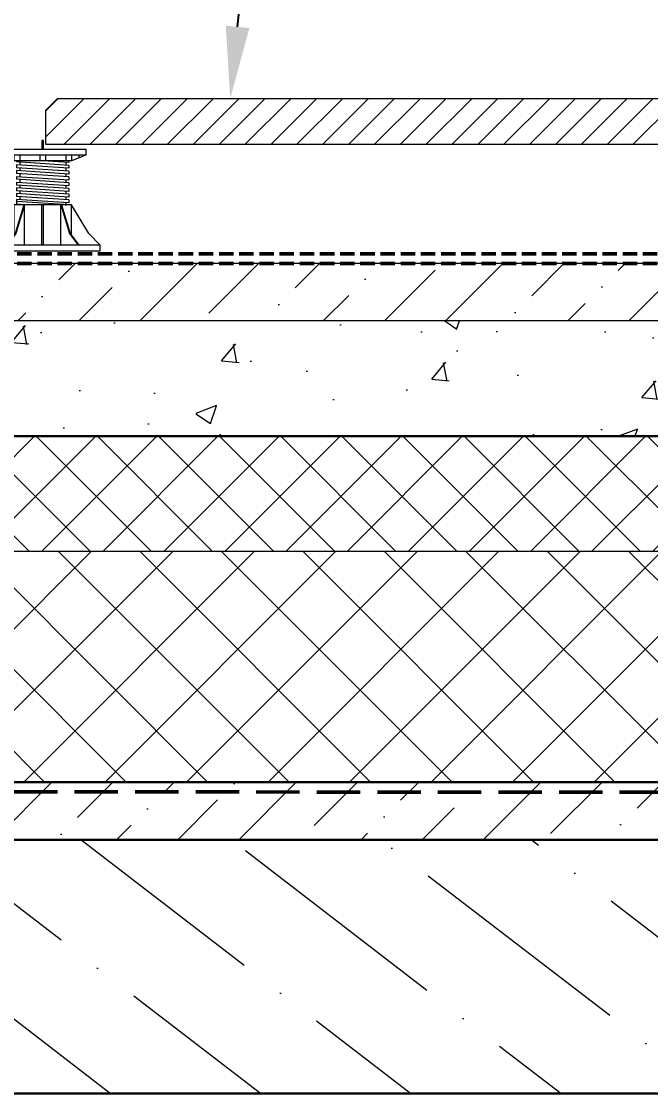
# Model space of a CAD drawing. Header units: millimetres. Extents: x 77165 to 11476408, y -193619 to 427745.
# Drawn here: x 400859 to 401950, y 353229 to 355087 of the extents above; entities that cross this region are included whole.
import ezdxf
from ezdxf import colors
from ezdxf.entities.mleader import LeaderData, LeaderLine
from ezdxf.math import Vec2, Vec3

# ---------------------------------------------------------------- set-up
doc = ezdxf.new("R2010")
doc.units = ezdxf.units.MM
doc.linetypes.add('ГОСТ 2.303 4', pattern=[7, 5, -2, 0])
for name, color, linetype, lineweight in [('A-DETL-GENF', 7, 'Continuous', 18), ('A-DETL-THIN', 7, 'Continuous', 18), ('АР_Перекрытие', 250, 'Continuous', 30), ('АР_Штриховка', 253, 'Continuous', 13), ('СПДС_СИМВОЛЫ', 7, 'Continuous', 25), ('Штриховка', 253, 'Continuous', 13)]:
    doc.layers.add(name, color=color, linetype=linetype, lineweight=lineweight)
doc.layers.add('АР_Кровельный аэратор', color=250, linetype='Continuous')
doc.styles.add('Архитект', font='isocpeur.ttf', dxfattribs={"width": 0.8, "oblique": 8})

# ---------------------------------------------------------------- blocks, each defined once
blk = doc.blocks.new('TN_LIN_Регулируемые пластиковые опоры - TN_LIN_Регулируемые пластиковые опоры-1473405-ТН-КРОВЛЯ Терраса - Водоприемная воронка')
at = {"layer": 'A-DETL-GENF'}
for p, q in [((49.25, 88.17), (49.25, 95.67)), ((49.25, 95.67), (50.75, 95.67)), ((50.75, 95.67), (50.75, 88.17)), ((12.5, 88.17), (12.5, 83.17)), ((87.5, 88.17), (12.5, 88.17)), ((87.5, 83.17), (87.5, 88.17)), ((12.5, 83.17), (87.5, 83.17)), ((12.5, 83.17), (25, 78.17)), ((18.75, 83.17), (18.75, 80.67)), ((25, 83.17), (25, 78.17)), ((25, 78.17), (75, 78.17)), ((27.25, 78.17), (27.25, 76.67)), ((27.25, 76.67), (50, 78.17)), ((27.25, 74.17), (72.75, 77.17)), ((27.25, 71.67), (72.75, 74.67)), ((30, 83.17), (30, 78.17)), ((30, 76.85), (30, 74.35)), ((47.5, 83.17), (47.5, 78.17)), ((52.5, 83.17), (52.5, 78.17)), ((70, 83.17), (70, 78.17)), ((70, 76.99), (70, 74.49)), ((72.75, 78.17), (72.75, 77.17)), ((72.75, 74.67), (72.75, 72.17)), ((75, 78.17), (87.5, 83.17)), ((75, 83.17), (75, 78.17)), ((81.25, 83.17), (81.25, 80.67)), ((27.25, 74.17), (27.25, 72.2)), ((27.25, 73.7), (27.25, 71.67)), ((27.25, 69.17), (72.75, 72.17)), ((27.25, 66.67), (72.75, 69.67)), ((27.25, 69.17), (27.25, 66.67)), ((27.25, 64.17), (72.75, 67.17)), ((30, 71.85), (30, 69.35)), ((30, 66.85), (30, 64.35)), ((70, 71.99), (70, 69.49)), ((70, 66.99), (70, 64.49)), ((72.75, 69.67), (72.75, 67.17)), ((72.75, 64.67), (27.25, 61.67)), ((27.25, 64.17), (27.25, 61.67)), ((27.25, 59.17), (72.75, 62.17)), ((72.75, 59.67), (27.25, 56.67)), ((27.25, 59.17), (27.25, 56.67)), ((27.25, 54.17), (72.75, 57.17)), ((30, 61.85), (30, 59.35)), ((30, 56.85), (30, 54.35)), ((70, 61.99), (70, 59.49)), ((70, 56.99), (70, 54.49)), ((72.75, 64.67), (72.75, 62.17)), ((72.75, 59.67), (72.75, 57.17)), ((27.25, 51.67), (72.75, 54.67)), ((27.25, 54.17), (27.25, 51.67)), ((27.25, 49.17), (72.75, 52.17)), ((27.25, 46.67), (72.75, 49.67)), ((27.25, 49.17), (27.25, 46.67)), ((27.25, 48.7), (27.25, 47.2)), ((27.25, 44.17), (72.75, 47.17)), ((30, 51.85), (30, 49.35)), ((30, 51.31), (30, 49.82)), ((30, 51.31), (30, 49.82)), ((30, 46.85), (30, 44.82)), ((70, 51.99), (70, 49.49)), ((70, 46.99), (70, 44.49)), ((72.75, 54.67), (72.75, 52.17)), ((72.75, 49.67), (72.75, 47.17)), ((10, 15), (25, 40)), ((25, 40), (75, 40)), ((25, 13.47), (25, 40)), ((33.65, 40), (26.15, 15)), ((34.25, 40), (26.75, 15)), ((27.25, 41.67), (72.75, 44.67)), ((27.25, 44.17), (27.25, 41.67)), ((27.25, 40), (72.75, 43)), ((29.54, 40.15), (30.4, 40)), ((30, 41.85), (30, 39.35)), ((34.25, 5), (34.25, 40)), ((49.25, 5), (49.25, 40)), ((50.75, 5), (50.75, 40)), ((65.17, 40), (72.75, 40.5)), ((65.17, 40), (75, 40)), ((65.75, 5), (65.75, 40)), ((65.75, 40), (73.25, 15)), ((65.75, 40), (73.25, 15)), ((66.35, 40), (73.85, 15)), ((70.47, 40.35), (69.3, 40)), ((72.75, 44.67), (72.75, 42.17)), ((72.75, 43), (72.75, 40.5)), ((75, 40), (75, 13.47)), ((90, 15), (75, 40)), ((0, 5), (10, 15)), ((26.15, 15), (18.65, 5)), ((26.75, 15), (19.25, 5)), ((73.25, 15), (80.75, 5)), ((73.85, 15), (81.35, 5)), ((100, 5), (90, 15)), ((0, 5), (100, 5)), ((0, 0), (0, 5)), ((100, 0), (0, 0)), ((100, 5), (100, 0))]:
    blk.add_line(p, q, dxfattribs=at)

msp = doc.modelspace()

# ---------------------------------------------------------------- hatches: boundary and pattern name
at = {"layer": 'A-DETL-GENF'}
h = msp.add_hatch(dxfattribs=at)
h.set_pattern_fill('ANSI31', color=0, scale=9.990009, angle=180)
h.set_pattern_definition([(45, (330548.904, 466876.02), (-22.4282095, 22.4282095), [])])
h.paths.add_polyline_path([(400901.79837, 354873.84322), (400901.79837, 354933.78327), (400921.77839, 354953.76329), (402921.77839, 354953.76329), (402941.75841, 354933.78327), (402941.75841, 354873.84322), (401273.06514, 354873.84322)])
at = {"layer": 'АР_Кровельный аэратор', "lineweight": 15}
h = msp.add_hatch(dxfattribs=at)
h.set_pattern_fill('AR-CONC', color=256, scale=2)
h.set_pattern_definition([(50, (-1315204.05, -59630.93), (364.36934, -31.87817), [38.1, -419.1]), (355, (-1315204.05, -59630.93), (-70.48684, 382.11369), [30.48, -335.28117]), (100.451445, (-1315173.7, -59633.6), (293.882494, 350.235504), [32.38002, -356.18049]), (46.1842, (-1315204.05, -59529.33), (542.15808, -84.08466), [57.15, -628.65]), (96.635558, (-1315158.9, -59536.34), (474.80827, 494.85225), [48.57005, -534.27122]), (351.18415, (-1315204.05, -59529.33), (474.80827, 494.85225), [45.71993, -502.91946]), (21, (-1315153.25, -59554.73), (303.22878, -204.530396), [38.1, -419.1]), (326, (-1315153.25, -59554.73), (123.60406, 368.37593), [30.48, -335.28]), (71.451445, (-1315128, -59571.77), (426.83284, 163.84554), [32.38002, -356.179875]), (37.5, (-1315204.05, -59630.93), (6.1772065, 169.110078), [0, -331.216, 0, -340.36, 0, -336.55]), (7.5, (-1315204.05, -59630.93), (133.639325, 200.36115), [0, -194.056, 0, -323.596, 0, -128.27]), (327.5, (-1315317.34, -59630.93), (271.18119, -11.457488), [0, -127, 0, -396.24, 0, -525.78]), (317.5, (-1315368.14, -59630.93), (296.258363, 50.852982), [0, -165.1, 0, -263.144, 0, -373.38])])
h.paths.add_polyline_path([(400206.99326, 354369.42694), (403327.00653, 354368.42794), (403327.00653, 354568.22811), (400206.99326, 354568.22811)])
at = {"layer": 'АР_Штриховка', "transparency": 33554559}
h = msp.add_hatch(dxfattribs=at)
h.set_pattern_fill('ANSI36', color=256, scale=50, angle=97.43388889)
h.set_pattern_definition([(142.433889, (-1316364.05, -59231.33), (-316.994321, 43.542487), [396.875, -79.375, 0, -79.375])])
h.paths.add_polyline_path([(397547.45284, 353669.12732), (397547.45284, 353229.12732), (403327.26624, 353229.12732), (403327.26624, 353669.12732)])
at = {"layer": 'Штриховка', "ltscale": 15}
h = msp.add_hatch(dxfattribs=at)
h.set_pattern_fill('БЕТОН И ИЗДЕЛИЯ ИЗ НЕГО', color=256, scale=29.970027, angle=180, pattern_type=2)
h.set_pattern_definition([(45, (524474.985, 420230.125), (39.735017, 145.69506), [187.312666, -40.459536, 0, -40.459536])])
edge = h.paths.add_edge_path()
edge.add_line((403315.9376, 354568.22811), (400195.92433, 354568.22811))
edge.add_line((400195.92433, 354668.1282), (400195.92433, 354568.22811))
edge.add_line((400195.92433, 354668.1282), (400235.88436, 354668.1282))
edge.add_line((400235.88436, 354668.1282), (400435.68454, 354668.1282))
edge.add_line((400435.68454, 354668.1282), (403304.94859, 354668.6277))
edge.add_line((403315.9376, 354568.22811), (403304.94859, 354668.6277))
at = {"layer": 'Штриховка', "ltscale": 10}
h = msp.add_hatch(dxfattribs=at)
h.set_pattern_fill('НЕМЕТАЛЛИЧЕСКИЕ МАТЕРИАЛЫ', color=256, scale=29.970027, angle=180, pattern_type=2)
h.set_pattern_definition([(45, (524486.054, 420330.025), (-52.980022, 52.980022), []), (135, (524486.054, 420330.025), (-52.980022, -52.980022), [])])
edge = h.paths.add_edge_path()
edge.add_line((400007.19308, 354368.42794), (400007.19308, 354168.62776))
edge.add_line((400206.99326, 354368.42794), (400007.19308, 354368.42794))
edge.add_line((403327.00653, 354368.42794), (400206.99326, 354368.42794))
edge.add_line((403327.00653, 354168.62776), (403327.00653, 354368.42794))
edge.add_line((403327.00653, 354168.62776), (400007.19308, 354168.62776))
at = {"layer": 'Штриховка', "ltscale": 75}
h = msp.add_hatch(dxfattribs=at)
h.set_pattern_fill('НЕМЕТАЛЛИЧЕСКИЕ МАТЕРИАЛЫ', color=256, scale=39.960035, angle=180, pattern_type=2)
h.set_pattern_definition([(45, (538770.75, 420330.02), (-70.64003, 70.64003), []), (135, (538770.75, 420330.02), (-70.64003, -70.64003), [])])
edge = h.paths.add_edge_path()
edge.add_line((400007.19308, 353973.82259), (400007.19308, 353769.02741))
edge.add_line((403327.00653, 354165.17917), (400007.19308, 353973.82259))
edge.add_line((403327.00653, 354165.17917), (403327.00653, 353769.02741))
edge.add_line((403327.00653, 353769.02741), (400007.19308, 353769.02741))
edge = h.paths.add_edge_path()
edge.add_line((403327.00653, 354168.62776), (400007.19308, 354168.62776))
edge.add_line((402005.19485, 354072.01809), (403327.00653, 354168.62776))
edge.add_line((402025.17486, 354067.02309), (402005.19485, 354072.01809))
edge.add_line((401985.21483, 354057.03308), (402025.17486, 354067.02309))
edge.add_line((402005.19485, 354052.03808), (401985.21483, 354057.03308))
edge.add_line((402005.19485, 354052.03808), (403327.00653, 354165.17917))
edge.add_line((403327.00653, 354165.17917), (400007.19308, 353973.82259))
edge.add_line((400007.19308, 354168.62776), (400007.19308, 353973.82259))
at = {"layer": 'Штриховка', "ltscale": 15}
h = msp.add_hatch(dxfattribs=at)
h.set_pattern_fill('БЕТОН И ИЗДЕЛИЯ ИЗ НЕГО', color=256, scale=29.970027, angle=180, pattern_type=2)
h.set_pattern_definition([(45, (524486.054, 420230.125), (39.735017, 145.69506), [187.312666, -40.459536, 0, -40.459536])])
edge = h.paths.add_edge_path()
edge.add_line((400007.19308, 353669.12732), (403327.00653, 353669.12732))
edge.add_line((403327.00653, 353768.02841), (403327.00653, 353669.12732))
edge.add_line((403327.00653, 353768.02841), (400007.19308, 353769.02741))
edge.add_line((400007.19308, 353769.02741), (400007.19308, 353669.12732))

# ---------------------------------------------------------------- linework, layer by layer
at = {"layer": 'A-DETL-THIN', "color": 0}
for p, q in [((400901.79837, 354933.78327), (400921.77839, 354953.76329)), ((400921.77839, 354953.76329), (402921.77839, 354953.76329)), ((400901.79837, 354873.84322), (400901.79837, 354933.78327)), ((402941.75841, 354873.84322), (400901.79837, 354873.84322))]:
    msp.add_line(p, q, dxfattribs=at)
at = {"layer": 'АР_Перекрытие', "lineweight": 30, "ltscale": 100, "elevation": 0}
msp.add_lwpolyline([(397547.45284, 353669.12732), (397547.45284, 353229.12732), (403327.26624, 353229.12732), (403327.26624, 353669.12732)], close=True, dxfattribs=at)
at = {"layer": 'СПДС_СИМВОЛЫ', "color": 30, "linetype": 'Continuous', "ltscale": 2.5}
msp.add_line((400007.19308, 354369.42694), (403327.00653, 354369.42694), dxfattribs=at)
at = {"layer": 'СПДС_СИМВОЛЫ', "color": 3, "linetype": 'Continuous', "ltscale": 2.5}
msp.add_line((403327.00653, 353768.02841), (400006.19408, 353768.02841), dxfattribs=at)
at = {"layer": 'СПДС_СИМВОЛЫ', "color": 1, "linetype": 'Continuous', "ltscale": 2.5, "const_width": 0.999}
for points in [[(400865.46835, 354668.6277), (400861.47235, 354668.6277)], [(400872.46136, 354668.6277), (400868.46536, 354668.6277)], [(400879.45437, 354668.6277), (400875.45836, 354668.6277)], [(400886.44737, 354668.6277), (400882.45137, 354668.6277)], [(400893.44038, 354668.6277), (400889.44437, 354668.6277)], [(400900.43338, 354668.6277), (400896.43738, 354668.6277)], [(400907.42639, 354668.6277), (400903.43039, 354668.6277)], [(400914.4194, 354668.6277), (400910.42339, 354668.6277)], [(400921.4124, 354668.6277), (400917.4164, 354668.6277)], [(400928.40541, 354668.6277), (400924.40941, 354668.6277)], [(400935.39842, 354668.6277), (400931.40241, 354668.6277)], [(400942.39142, 354668.6277), (400938.39542, 354668.6277)], [(400949.38443, 354668.6277), (400945.38842, 354668.6277)], [(400956.37743, 354668.6277), (400952.38143, 354668.6277)], [(400963.37044, 354668.6277), (400959.37444, 354668.6277)], [(400970.36345, 354668.6277), (400966.36744, 354668.6277)], [(400977.35645, 354668.6277), (400973.36045, 354668.6277)], [(400984.34946, 354668.6277), (400980.35346, 354668.6277)], [(400991.34246, 354668.6277), (400987.34646, 354668.6277)], [(400998.33547, 354668.6277), (400994.33947, 354668.6277)], [(401005.32848, 354668.6277), (401001.33247, 354668.6277)], [(401012.32148, 354668.6277), (401008.32548, 354668.6277)], [(401019.31449, 354668.6277), (401015.31849, 354668.6277)], [(401026.3075, 354668.6277), (401022.31149, 354668.6277)], [(401033.3005, 354668.6277), (401029.3045, 354668.6277)]]:
    msp.add_lwpolyline(points, dxfattribs=at)
at = {"layer": 'СПДС_СИМВОЛЫ', "color": 3, "linetype": 'Continuous', "ltscale": 2.5}
msp.add_lwpolyline([(403327.00653, 353769.02741), (400007.19308, 353769.02741), (400007.19308, 354408.38797)], dxfattribs=at)
at = {"layer": 'СПДС_СИМВОЛЫ', "color": 30, "linetype": 'Continuous', "ltscale": 2.5}
msp.add_lwpolyline([(400007.19308, 354368.42794), (403327.00653, 354368.42794)], dxfattribs=at)
at = {"layer": 'СПДС_СИМВОЛЫ', "color": 30, "linetype": 'Continuous', "ltscale": 2.5, "const_width": 0.999}
for points in [[(400860.33983, 354368.92744), (400864.33584, 354368.92744)], [(400867.33284, 354368.92744), (400871.32884, 354368.92744)], [(400874.32585, 354368.92744), (400878.32185, 354368.92744)], [(400881.31885, 354368.92744), (400885.31486, 354368.92744)], [(400888.31186, 354368.92744), (400892.30786, 354368.92744)], [(400895.30487, 354368.92744), (400899.30087, 354368.92744)], [(400902.29787, 354368.92744), (400906.29388, 354368.92744)], [(400909.29088, 354368.92744), (400913.28688, 354368.92744)], [(400916.28388, 354368.92744), (400920.27989, 354368.92744)], [(400923.27689, 354368.92744), (400927.27289, 354368.92744)], [(400930.2699, 354368.92744), (400934.2659, 354368.92744)], [(400937.2629, 354368.92744), (400941.25891, 354368.92744)], [(400944.25591, 354368.92744), (400948.25191, 354368.92744)], [(400951.24891, 354368.92744), (400955.24492, 354368.92744)], [(400958.24192, 354368.92744), (400962.23792, 354368.92744)], [(400965.23493, 354368.92744), (400969.23093, 354368.92744)], [(400972.22793, 354368.92744), (400976.22394, 354368.92744)], [(400979.22094, 354368.92744), (400983.21694, 354368.92744)], [(400986.21395, 354368.92744), (400990.20995, 354368.92744)], [(400993.20695, 354368.92744), (400997.20296, 354368.92744)], [(401000.19996, 354368.92744), (401004.19596, 354368.92744)], [(401007.19296, 354368.92744), (401011.18897, 354368.92744)], [(401014.18597, 354368.92744), (401018.18197, 354368.92744)], [(401021.17898, 354368.92744), (401025.17498, 354368.92744)], [(401028.17198, 354368.92744), (401032.16799, 354368.92744)], [(401035.16499, 354368.92744), (401039.16099, 354368.92744)], [(401042.158, 354368.92744), (401046.154, 354368.92744)], [(401049.151, 354368.92744), (401053.14701, 354368.92744)], [(401056.14401, 354368.92744), (401060.14001, 354368.92744)], [(401063.13701, 354368.92744), (401067.13302, 354368.92744)], [(401070.13002, 354368.92744), (401074.12602, 354368.92744)], [(401077.12303, 354368.92744), (401081.11903, 354368.92744)], [(401084.11603, 354368.92744), (401088.11204, 354368.92744)], [(401091.10904, 354368.92744), (401095.10504, 354368.92744)], [(401098.10204, 354368.92744), (401102.09805, 354368.92744)], [(401105.09505, 354368.92744), (401109.09105, 354368.92744)], [(401112.08806, 354368.92744), (401116.08406, 354368.92744)], [(401119.08106, 354368.92744), (401123.07707, 354368.92744)], [(401126.07407, 354368.92744), (401130.07007, 354368.92744)], [(401133.06708, 354368.92744), (401137.06308, 354368.92744)], [(401140.06008, 354368.92744), (401144.05609, 354368.92744)], [(401147.05309, 354368.92744), (401151.04909, 354368.92744)], [(401154.04609, 354368.92744), (401158.0421, 354368.92744)], [(401161.0391, 354368.92744), (401165.0351, 354368.92744)], [(401168.03211, 354368.92744), (401172.02811, 354368.92744)], [(401175.02511, 354368.92744), (401179.02112, 354368.92744)], [(401182.01812, 354368.92744), (401186.01412, 354368.92744)], [(401189.01113, 354368.92744), (401193.00713, 354368.92744)], [(401196.00413, 354368.92744), (401200.00013, 354368.92744)], [(401202.99714, 354368.92744), (401206.99314, 354368.92744)], [(401209.99014, 354368.92744), (401213.98615, 354368.92744)], [(401216.98315, 354368.92744), (401220.97915, 354368.92744)], [(401223.97616, 354368.92744), (401227.97216, 354368.92744)], [(401230.96916, 354368.92744), (401234.96517, 354368.92744)], [(401237.96217, 354368.92744), (401241.95817, 354368.92744)], [(401244.95517, 354368.92744), (401248.95118, 354368.92744)], [(401251.94818, 354368.92744), (401255.94418, 354368.92744)], [(401258.94119, 354368.92744), (401262.93719, 354368.92744)], [(401265.93419, 354368.92744), (401269.9302, 354368.92744)], [(401272.9272, 354368.92744), (401276.9232, 354368.92744)], [(401279.92021, 354368.92744), (401283.91621, 354368.92744)], [(401286.91321, 354368.92744), (401290.90922, 354368.92744)], [(401293.90622, 354368.92744), (401297.90222, 354368.92744)], [(401300.89922, 354368.92744), (401304.89523, 354368.92744)], [(401307.89223, 354368.92744), (401311.88823, 354368.92744)], [(401314.88524, 354368.92744), (401318.88124, 354368.92744)], [(401321.87824, 354368.92744), (401325.87425, 354368.92744)], [(401328.87125, 354368.92744), (401332.86725, 354368.92744)], [(401335.86426, 354368.92744), (401339.86026, 354368.92744)], [(401342.85726, 354368.92744), (401346.85326, 354368.92744)], [(401349.85027, 354368.92744), (401353.84627, 354368.92744)], [(401356.84327, 354368.92744), (401360.83928, 354368.92744)], [(401363.83628, 354368.92744), (401367.83228, 354368.92744)], [(401370.82929, 354368.92744), (401374.82529, 354368.92744)], [(401377.82229, 354368.92744), (401381.8183, 354368.92744)], [(401384.8153, 354368.92744), (401388.8113, 354368.92744)], [(401391.8083, 354368.92744), (401395.80431, 354368.92744)], [(401398.80131, 354368.92744), (401402.79731, 354368.92744)], [(401405.79432, 354368.92744), (401409.79032, 354368.92744)], [(401412.78732, 354368.92744), (401416.78333, 354368.92744)], [(401419.78033, 354368.92744), (401423.77633, 354368.92744)], [(401426.77334, 354368.92744), (401430.76934, 354368.92744)], [(401433.76634, 354368.92744), (401437.76235, 354368.92744)], [(401440.75935, 354368.92744), (401444.75535, 354368.92744)], [(401447.75235, 354368.92744), (401451.74836, 354368.92744)], [(401454.74536, 354368.92744), (401458.74136, 354368.92744)], [(401461.73837, 354368.92744), (401465.73437, 354368.92744)], [(401468.73137, 354368.92744), (401472.72738, 354368.92744)], [(401475.72438, 354368.92744), (401479.72038, 354368.92744)], [(401482.71738, 354368.92744), (401486.71339, 354368.92744)], [(401489.71039, 354368.92744), (401493.70639, 354368.92744)], [(401496.7034, 354368.92744), (401500.6994, 354368.92744)], [(401503.6964, 354368.92744), (401507.69241, 354368.92744)], [(401510.68941, 354368.92744), (401514.68541, 354368.92744)], [(401517.68242, 354368.92744), (401521.67842, 354368.92744)], [(401524.67542, 354368.92744), (401528.67143, 354368.92744)], [(401531.66843, 354368.92744), (401535.66443, 354368.92744)], [(401538.66143, 354368.92744), (401542.65744, 354368.92744)], [(401545.65444, 354368.92744), (401549.65044, 354368.92744)], [(401552.64745, 354368.92744), (401556.64345, 354368.92744)], [(401559.64045, 354368.92744), (401563.63646, 354368.92744)], [(401566.63346, 354368.92744), (401570.62946, 354368.92744)], [(401573.62647, 354368.92744), (401577.62247, 354368.92744)], [(401580.61947, 354368.92744), (401584.61548, 354368.92744)], [(401587.61248, 354368.92744), (401591.60848, 354368.92744)], [(401594.60548, 354368.92744), (401598.60149, 354368.92744)], [(401601.59849, 354368.92744), (401605.59449, 354368.92744)], [(401608.5915, 354368.92744), (401612.5875, 354368.92744)], [(401615.5845, 354368.92744), (401619.58051, 354368.92744)], [(401622.57751, 354368.92744), (401626.57351, 354368.92744)], [(401629.57051, 354368.92744), (401633.56652, 354368.92744)], [(401636.56352, 354368.92744), (401640.55952, 354368.92744)], [(401643.55653, 354368.92744), (401647.55253, 354368.92744)], [(401650.54953, 354368.92744), (401654.54554, 354368.92744)], [(401657.54254, 354368.92744), (401661.53854, 354368.92744)], [(401664.53555, 354368.92744), (401668.53155, 354368.92744)], [(401671.52855, 354368.92744), (401675.52456, 354368.92744)], [(401678.52156, 354368.92744), (401682.51756, 354368.92744)], [(401685.51456, 354368.92744), (401689.51057, 354368.92744)], [(401692.50757, 354368.92744), (401696.50357, 354368.92744)], [(401699.50058, 354368.92744), (401703.49658, 354368.92744)], [(401706.49358, 354368.92744), (401710.48959, 354368.92744)], [(401713.48659, 354368.92744), (401717.48259, 354368.92744)], [(401720.4796, 354368.92744), (401724.4756, 354368.92744)], [(401727.4726, 354368.92744), (401731.4686, 354368.92744)], [(401734.46561, 354368.92744), (401738.46161, 354368.92744)], [(401741.45861, 354368.92744), (401745.45462, 354368.92744)], [(401748.45162, 354368.92744), (401752.44762, 354368.92744)], [(401755.44463, 354368.92744), (401759.44063, 354368.92744)], [(401762.43763, 354368.92744), (401766.43364, 354368.92744)], [(401769.43064, 354368.92744), (401773.42664, 354368.92744)], [(401776.42364, 354368.92744), (401780.41965, 354368.92744)], [(401783.41665, 354368.92744), (401787.41265, 354368.92744)], [(401790.40966, 354368.92744), (401794.40566, 354368.92744)], [(401797.40266, 354368.92744), (401801.39867, 354368.92744)], [(401804.39567, 354368.92744), (401808.39167, 354368.92744)], [(401811.38868, 354368.92744), (401815.38468, 354368.92744)], [(401818.38168, 354368.92744), (401822.37769, 354368.92744)], [(401825.37469, 354368.92744), (401829.37069, 354368.92744)], [(401832.36769, 354368.92744), (401836.3637, 354368.92744)], [(401839.3607, 354368.92744), (401843.3567, 354368.92744)], [(401846.35371, 354368.92744), (401850.34971, 354368.92744)], [(401853.34671, 354368.92744), (401857.34272, 354368.92744)], [(401860.33972, 354368.92744), (401864.33572, 354368.92744)], [(401867.33273, 354368.92744), (401871.32873, 354368.92744)], [(401874.32573, 354368.92744), (401878.32173, 354368.92744)], [(401881.31874, 354368.92744), (401885.31474, 354368.92744)], [(401888.31174, 354368.92744), (401892.30775, 354368.92744)], [(401895.30475, 354368.92744), (401899.30075, 354368.92744)], [(401902.29776, 354368.92744), (401906.29376, 354368.92744)], [(401909.29076, 354368.92744), (401913.28677, 354368.92744)], [(401916.28377, 354368.92744), (401920.27977, 354368.92744)], [(401923.27677, 354368.92744), (401927.27278, 354368.92744)], [(401930.26978, 354368.92744), (401934.26578, 354368.92744)], [(401937.26279, 354368.92744), (401941.25879, 354368.92744)], [(401944.25579, 354368.92744), (401948.2518, 354368.92744)]]:
    msp.add_lwpolyline(points, dxfattribs=at)
at = {"layer": 'СПДС_СИМВОЛЫ', "color": 3, "linetype": 'Continuous', "ltscale": 2.5, "const_width": 0.999}
for points in [[(400865.46835, 353768.52791), (400861.47235, 353768.52791)], [(400872.46136, 353768.52791), (400868.46536, 353768.52791)], [(400879.45437, 353768.52791), (400875.45836, 353768.52791)], [(400886.44737, 353768.52791), (400882.45137, 353768.52791)], [(400893.44038, 353768.52791), (400889.44437, 353768.52791)], [(400900.43338, 353768.52791), (400896.43738, 353768.52791)], [(400907.42639, 353768.52791), (400903.43039, 353768.52791)], [(400914.4194, 353768.52791), (400910.42339, 353768.52791)], [(400921.4124, 353768.52791), (400917.4164, 353768.52791)], [(400928.40541, 353768.52791), (400924.40941, 353768.52791)], [(400935.39842, 353768.52791), (400931.40241, 353768.52791)], [(400942.39142, 353768.52791), (400938.39542, 353768.52791)], [(400949.38443, 353768.52791), (400945.38842, 353768.52791)], [(400956.37743, 353768.52791), (400952.38143, 353768.52791)], [(400963.37044, 353768.52791), (400959.37444, 353768.52791)], [(400970.36345, 353768.52791), (400966.36744, 353768.52791)], [(400977.35645, 353768.52791), (400973.36045, 353768.52791)], [(400984.34946, 353768.52791), (400980.35346, 353768.52791)], [(400991.34246, 353768.52791), (400987.34646, 353768.52791)], [(400998.33547, 353768.52791), (400994.33947, 353768.52791)], [(401005.32848, 353768.52791), (401001.33247, 353768.52791)], [(401012.32148, 353768.52791), (401008.32548, 353768.52791)], [(401019.31449, 353768.52791), (401015.31849, 353768.52791)], [(401026.3075, 353768.52791), (401022.31149, 353768.52791)], [(401033.3005, 353768.52791), (401029.3045, 353768.52791)], [(401040.29351, 353768.52791), (401036.2975, 353768.52791)], [(401047.28651, 353768.52791), (401043.29051, 353768.52791)], [(401054.27952, 353768.52791), (401050.28352, 353768.52791)], [(401061.27253, 353768.52791), (401057.27652, 353768.52791)], [(401068.26553, 353768.52791), (401064.26953, 353768.52791)], [(401075.25854, 353768.52791), (401071.26254, 353768.52791)], [(401082.25155, 353768.52791), (401078.25554, 353768.52791)], [(401089.24455, 353768.52791), (401085.24855, 353768.52791)], [(401096.23756, 353768.52791), (401092.24155, 353768.52791)], [(401103.23056, 353768.52791), (401099.23456, 353768.52791)], [(401110.22357, 353768.52791), (401106.22757, 353768.52791)], [(401117.21658, 353768.52791), (401113.22057, 353768.52791)], [(401124.20958, 353768.52791), (401120.21358, 353768.52791)], [(401131.20259, 353768.52791), (401127.20659, 353768.52791)], [(401138.19559, 353768.52791), (401134.19959, 353768.52791)], [(401145.1886, 353768.52791), (401141.1926, 353768.52791)], [(401152.18161, 353768.52791), (401148.1856, 353768.52791)], [(401159.17461, 353768.52791), (401155.17861, 353768.52791)], [(401166.16762, 353768.52791), (401162.17162, 353768.52791)], [(401173.16063, 353768.52791), (401169.16462, 353768.52791)], [(401180.15363, 353768.52791), (401176.15763, 353768.52791)], [(401187.14664, 353768.52791), (401183.15063, 353768.52791)], [(401194.13964, 353768.52791), (401190.14364, 353768.52791)], [(401201.13265, 353768.52791), (401197.13665, 353768.52791)], [(401208.12566, 353768.52791), (401204.12965, 353768.52791)], [(401215.11866, 353768.52791), (401211.12266, 353768.52791)], [(401222.11167, 353768.52791), (401218.11567, 353768.52791)], [(401229.10468, 353768.52791), (401225.10867, 353768.52791)], [(401236.09768, 353768.52791), (401232.10168, 353768.52791)], [(401243.09069, 353768.52791), (401239.09468, 353768.52791)], [(401250.08369, 353768.52791), (401246.08769, 353768.52791)], [(401257.0767, 353768.52791), (401253.0807, 353768.52791)], [(401264.06971, 353768.52791), (401260.0737, 353768.52791)], [(401271.06271, 353768.52791), (401267.06671, 353768.52791)], [(401278.05572, 353768.52791), (401274.05972, 353768.52791)], [(401285.04872, 353768.52791), (401281.05272, 353768.52791)], [(401292.04173, 353768.52791), (401288.04573, 353768.52791)], [(401299.03474, 353768.52791), (401295.03873, 353768.52791)], [(401306.02774, 353768.52791), (401302.03174, 353768.52791)], [(401313.02075, 353768.52791), (401309.02475, 353768.52791)], [(401320.01376, 353768.52791), (401316.01775, 353768.52791)], [(401327.00676, 353768.52791), (401323.01076, 353768.52791)], [(401333.99977, 353768.52791), (401330.00376, 353768.52791)], [(401340.99277, 353768.52791), (401336.99677, 353768.52791)], [(401347.98578, 353768.52791), (401343.98978, 353768.52791)], [(401354.97879, 353768.52791), (401350.98278, 353768.52791)], [(401361.97179, 353768.52791), (401357.97579, 353768.52791)], [(401368.9648, 353768.52791), (401364.9688, 353768.52791)], [(401375.95781, 353768.52791), (401371.9618, 353768.52791)], [(401382.95081, 353768.52791), (401378.95481, 353768.52791)], [(401389.94382, 353768.52791), (401385.94781, 353768.52791)], [(401396.93682, 353768.52791), (401392.94082, 353768.52791)], [(401403.92983, 353768.52791), (401399.93383, 353768.52791)], [(401410.92284, 353768.52791), (401406.92683, 353768.52791)], [(401417.91584, 353768.52791), (401413.91984, 353768.52791)], [(401424.90885, 353768.52791), (401420.91284, 353768.52791)], [(401431.90185, 353768.52791), (401427.90585, 353768.52791)], [(401438.89486, 353768.52791), (401434.89886, 353768.52791)], [(401445.88787, 353768.52791), (401441.89186, 353768.52791)], [(401452.88087, 353768.52791), (401448.88487, 353768.52791)], [(401459.87388, 353768.52791), (401455.87788, 353768.52791)], [(401466.86689, 353768.52791), (401462.87088, 353768.52791)], [(401473.85989, 353768.52791), (401469.86389, 353768.52791)], [(401480.8529, 353768.52791), (401476.85689, 353768.52791)], [(401487.8459, 353768.52791), (401483.8499, 353768.52791)], [(401494.83891, 353768.52791), (401490.84291, 353768.52791)], [(401501.83192, 353768.52791), (401497.83591, 353768.52791)], [(401508.82492, 353768.52791), (401504.82892, 353768.52791)], [(401515.81793, 353768.52791), (401511.82193, 353768.52791)], [(401522.81094, 353768.52791), (401518.81493, 353768.52791)], [(401529.80394, 353768.52791), (401525.80794, 353768.52791)], [(401536.79695, 353768.52791), (401532.80094, 353768.52791)], [(401543.78995, 353768.52791), (401539.79395, 353768.52791)], [(401550.78296, 353768.52791), (401546.78696, 353768.52791)], [(401557.77597, 353768.52791), (401553.77996, 353768.52791)], [(401564.76897, 353768.52791), (401560.77297, 353768.52791)], [(401571.76198, 353768.52791), (401567.76597, 353768.52791)], [(401578.75498, 353768.52791), (401574.75898, 353768.52791)], [(401585.74799, 353768.52791), (401581.75199, 353768.52791)], [(401592.741, 353768.52791), (401588.74499, 353768.52791)], [(401599.734, 353768.52791), (401595.738, 353768.52791)], [(401606.72701, 353768.52791), (401602.73101, 353768.52791)], [(401613.72002, 353768.52791), (401609.72401, 353768.52791)], [(401620.71302, 353768.52791), (401616.71702, 353768.52791)], [(401627.70603, 353768.52791), (401623.71002, 353768.52791)], [(401634.69903, 353768.52791), (401630.70303, 353768.52791)], [(401641.69204, 353768.52791), (401637.69604, 353768.52791)], [(401648.68505, 353768.52791), (401644.68904, 353768.52791)], [(401655.67805, 353768.52791), (401651.68205, 353768.52791)], [(401662.67106, 353768.52791), (401658.67506, 353768.52791)], [(401669.66406, 353768.52791), (401665.66806, 353768.52791)], [(401676.65707, 353768.52791), (401672.66107, 353768.52791)], [(401683.65008, 353768.52791), (401679.65407, 353768.52791)], [(401690.64308, 353768.52791), (401686.64708, 353768.52791)], [(401697.63609, 353768.52791), (401693.64009, 353768.52791)], [(401704.6291, 353768.52791), (401700.63309, 353768.52791)], [(401711.6221, 353768.52791), (401707.6261, 353768.52791)], [(401718.61511, 353768.52791), (401714.6191, 353768.52791)], [(401725.60811, 353768.52791), (401721.61211, 353768.52791)], [(401732.60112, 353768.52791), (401728.60512, 353768.52791)], [(401739.59413, 353768.52791), (401735.59812, 353768.52791)], [(401746.58713, 353768.52791), (401742.59113, 353768.52791)], [(401753.58014, 353768.52791), (401749.58414, 353768.52791)], [(401760.57315, 353768.52791), (401756.57714, 353768.52791)], [(401767.56615, 353768.52791), (401763.57015, 353768.52791)], [(401774.55916, 353768.52791), (401770.56315, 353768.52791)], [(401781.55216, 353768.52791), (401777.55616, 353768.52791)], [(401788.54517, 353768.52791), (401784.54917, 353768.52791)], [(401795.53818, 353768.52791), (401791.54217, 353768.52791)], [(401802.53118, 353768.52791), (401798.53518, 353768.52791)], [(401809.52419, 353768.52791), (401805.52819, 353768.52791)], [(401816.51719, 353768.52791), (401812.52119, 353768.52791)], [(401823.5102, 353768.52791), (401819.5142, 353768.52791)], [(401830.50321, 353768.52791), (401826.5072, 353768.52791)], [(401837.49621, 353768.52791), (401833.50021, 353768.52791)], [(401844.48922, 353768.52791), (401840.49322, 353768.52791)], [(401851.48223, 353768.52791), (401847.48622, 353768.52791)], [(401858.47523, 353768.52791), (401854.47923, 353768.52791)], [(401865.46824, 353768.52791), (401861.47223, 353768.52791)], [(401872.46124, 353768.52791), (401868.46524, 353768.52791)], [(401879.45425, 353768.52791), (401875.45825, 353768.52791)], [(401886.44726, 353768.52791), (401882.45125, 353768.52791)], [(401893.44026, 353768.52791), (401889.44426, 353768.52791)], [(401900.43327, 353768.52791), (401896.43727, 353768.52791)], [(401907.42628, 353768.52791), (401903.43027, 353768.52791)], [(401914.41928, 353768.52791), (401910.42328, 353768.52791)], [(401921.41229, 353768.52791), (401917.41628, 353768.52791)], [(401928.40529, 353768.52791), (401924.40929, 353768.52791)], [(401935.3983, 353768.52791), (401931.4023, 353768.52791)], [(401942.39131, 353768.52791), (401938.3953, 353768.52791)], [(401949.38431, 353768.52791), (401945.38831, 353768.52791)]]:
    msp.add_lwpolyline(points, dxfattribs=at)
at = {"layer": 'Штриховка', "color": 6, "linetype": 'ГОСТ 2.303 4', "lineweight": 50, "ltscale": 15}
msp.add_lwpolyline([(400006.69358, 355063.96184), (400006.69358, 353752.66455), (403327.00653, 353750.55473)], dxfattribs=at)
at = {"layer": 'Штриховка', "color": 5, "linetype": 'ГОСТ 2.303 4', "lineweight": 50, "ltscale": 5}
msp.add_lwpolyline([(403327.00653, 354684.69905), (400759.3305, 354684.69905), (400747.23362, 354697.59098), (400682.00595, 354697.59098), (400658.97598, 354717.10459), (400446.75347, 354717.10459)], dxfattribs=at)
at = {"layer": 'Штриховка', "color": 1, "linetype": 'ГОСТ 2.303 4', "lineweight": 50, "ltscale": 5}
msp.add_lwpolyline([(403327.00653, 354668.1282), (400664.5647, 354668.1282), (400647.94569, 354683.32676), (400450.89147, 354683.32676)], dxfattribs=at)
at = {"layer": 'Штриховка', "ltscale": 20}
for points in [[(403327.00653, 354668.1282), (400206.99326, 354668.1282)], [(403327.00653, 354568.22811), (400206.99326, 354568.22811)], [(403327.00653, 354368.42794), (400007.19308, 354368.42794)], [(403327.00653, 354168.62776), (400007.19308, 354168.62776)], [(403327.00653, 353769.02741), (400007.19308, 353769.02741)]]:
    msp.add_lwpolyline(points, dxfattribs=at)

# ---------------------------------------------------------------- block references
at = {"layer": 'A-DETL-GENF', "color": 0, "xscale": -1.998001766994903, "yscale": 1.998001766994903, "zscale": 1.998001766994903}
msp.add_blockref('TN_LIN_Регулируемые пластиковые опоры - TN_LIN_Регулируемые пластиковые опоры-1473405-ТН-КРОВЛЯ Терраса - Водоприемная воронка', (400996.20395, 354689.69406), dxfattribs=at)

# ---------------------------------------------------------------- leaders
at = {"layer": 'АР_Кровельный аэратор', "lineweight": 15}
ml = msp.add_multileader_mtext('Standard', dxfattribs=at)
ml.set_content('{\\C256;Техноэласт ЭКП - 1 слой}', color=256, style='Архитект')
ml.set_leader_properties()
ml.build(insert=Vec2(0, 0))
ml.multileader.update_dxf_attribs({"text_left_attachment_type": 6, "text_right_attachment_type": 6, "dogleg_length": 50, "arrow_head_size": 124.87511})
ctx = ml.context
ctx.base_point, ctx.char_height, ctx.arrow_head_size, ctx.landing_gap_size, ctx.plane_origin = Vec3(401411.70743, 357011.99997), 124.8751104, 124.87511, 12.48751, Vec3(406654.26983, 356128.55941)
ctx.left_attachment, ctx.right_attachment = 6, 6
notes = []
notes.append((ctx, [(0, (1, 1, 0), (401361.75739, 357011.99997), (1, 0), 49.95004, [(0, [(400257.4428, 355008.41479)], 0, [])])]))
ctx.mtext.insert, ctx.mtext.width, ctx.mtext.defined_height, ctx.mtext.flow_direction = Vec3(401424.19494, 357161.8501), 2954.5600615, 301.80721, 5
ml = msp.add_multileader_mtext('Standard', dxfattribs=at)
ml.set_content('Бетонная плитка на регулируемых опорах (технические дорожки по кровле)- 1м шириной', color=256, style='Архитект')
ml.set_leader_properties()
ml.build(insert=Vec2(0, 0))
ml.multileader.update_dxf_attribs({"text_left_attachment_type": 6, "text_right_attachment_type": 6, "dogleg_length": 50, "arrow_head_size": 124.87511})
ctx = ml.context
ctx.base_point, ctx.char_height, ctx.arrow_head_size, ctx.landing_gap_size, ctx.plane_origin = Vec3(401411.70743, 356324.39962), 124.8751104, 124.87511, 12.48751, Vec3(407733.11091, 355702.53595)
ctx.left_attachment, ctx.right_attachment = 6, 6
notes.append((ctx, [(0, (1, 1, 0), (401361.75739, 356324.39962), (1, 0), 49.95004, [(0, [(401221.47865, 354953.76329)], 0, [])])]))
ctx.mtext.insert, ctx.mtext.width, ctx.mtext.defined_height, ctx.mtext.flow_direction = Vec3(401424.19494, 356486.73727), 2356.9167418, 301.80721, 5
for ctx, leaders in notes:
    for number, flags, end, landing, length, lines in leaders:
        leader = LeaderData()
        leader.index, (leader.has_last_leader_line, leader.has_dogleg_vector, leader.attachment_direction) = number, flags
        leader.last_leader_point, leader.dogleg_vector, leader.dogleg_length = Vec3(end), Vec3(landing), length
        for number, points, colour, breaks in lines:
            line = LeaderLine()
            line.index, line.vertices, line.color, line.breaks = number, Vec3.list(points), colors.encode_raw_color(colour), breaks
            leader.lines.append(line)
        ctx.leaders.append(leader)

doc.saveas('drawing.dxf')
